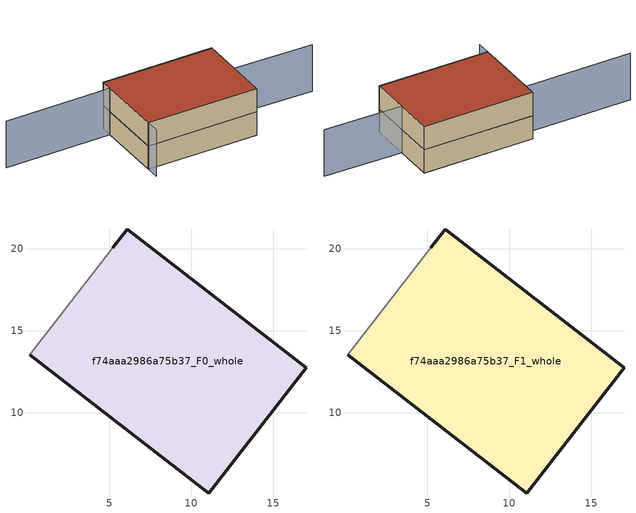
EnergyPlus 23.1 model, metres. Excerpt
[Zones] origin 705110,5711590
f74aaa2986a75b37_F0_whole
 floor ground (EU_floor_Construction): 11.05,5.1 17.01,12.75 6.1,21.19 5.21,20.07 0.15,13.54 z0
 wall outside (EU_wall_Construction): 5.21,20.07 6.1,21.19 17.01,12.75 11.05,5.1 0.15,13.54 z0:3
 wall adiabatic (EU_wall_Construction): 0.15,13.54 5.21,20.07 z0:3
f74aaa2986a75b37_F1_whole
 floor to f74aaa2986a75b37_F0_whole (EU_floor_Construction): 11.05,5.1 17.01,12.75 6.1,21.19 5.21,20.07 0.15,13.54 z3
 wall outside (EU_wall_Construction): 5.21,20.07 6.1,21.19 17.01,12.75 11.05,5.1 0.15,13.54 z3:6
 wall adiabatic (EU_wall_Construction): 0.15,13.54 5.21,20.07 z3:6
 roof outside (EU_roof_Construction): 17.01,12.75 11.05,5.1 0.15,13.54 5.21,20.07 6.1,21.19 z6
shading: 14.02,8.91 21.6,2.8 / -5.24,28.14 5.21,20.07 / 5.21,20.07 -0.82,12.26 z0:6
[Building]
EU S2 Campaign: North Axis=0; Terrain=City; Solar Distribution=FullExterior
[Site:Location]
London: Latitude=51.5; Longitude=-0.5; Time Zone=0; Elevation=25
[SizingPeriod:WeatherFileDays]
AnnualSizingPeriod: Begin Month=1; Begin Day of Month=1; End Month=12; End Day of Month=31; Day of Week for Start Day=Monday; Use Weather File Daylight Saving Period=No; Use Weather File Rain and Snow Indicators=No
[MATERIAL]
EU_InternalMass_Material: Roughness=MediumRough; Thickness=0.1; Conductivity=1; Density=1800; Specific Heat=900; Thermal Absorptance=0.9; Solar Absorptance=0.7; Visible Absorptance=0.7
[MATERIAL:NOMASS] Roughness=MediumRough; Thermal Absorptance=0.9; Solar Absorptance=0.7; Visible Absorptance=0.7
Name | Thermal Resistance
EU_wall_NoMass | 0.635353
EU_roof_NoMass | 0.675062
EU_floor_NoMass | 1.96382
[CONSTRUCTION]
EU_wall_Construction: EU_wall_NoMass
EU_roof_Construction: EU_roof_NoMass
EU_floor_Construction: EU_floor_NoMass
EU_InternalMass_Construction: EU_InternalMass_Material
[ZONE] Type=1; Multiplier=1; Ceiling Height=autocalculate; Floor Area=autocalculate; Part of Total Floor Area=Yes
Name | Volume
f74aaa2986a75b37_F0_whole | 401.298
f74aaa2986a75b37_F1_whole | 401.299
[INTERNALMASS] Construction=EU_InternalMass_Construction; Surface Area=133.747
Name | Zone or ZoneList
f74aaa2986a75b37_F0_whole_EU_InternalMass | f74aaa2986a75b37_F0_whole
f74aaa2986a75b37_F1_whole_EU_InternalMass | f74aaa2986a75b37_F1_whole
[OTHEREQUIPMENT] Fuel Type=Electricity; Design Level Calculation Method=Watts/Area; Power per Zone Floor Area=1; Fraction Latent=0; Fraction Radiant=0; Fraction Lost=0; Carbon Dioxide Generation Rate=0; EndUse Subcategory=EU_Step8_InternalGains
Name | Zone or ZoneList or Space or SpaceList | Schedule
EU_Step8_InternalGain_f74aaa2986a75b37_F0_whole_f000 | f74aaa2986a75b37_F0_whole | EU_Step8_GainSchedule_f74aaa2986a75b37_F0_whole_f000
EU_Step8_InternalGain_f74aaa2986a75b37_F1_whole_f000 | f74aaa2986a75b37_F1_whole | EU_Step8_GainSchedule_f74aaa2986a75b37_F1_whole_f000
[ZONEVENTILATION:DESIGNFLOWRATE] Schedule=EU_AlwaysOn; Design Flow Rate Calculation Method=AirChanges/Hour; Air Changes per Hour=0.555504; Ventilation Type=Natural; Fan Pressure Rise=0; Fan Total Efficiency=1; Constant Term Coefficient=1; Temperature Term Coefficient=0; Velocity Term Coefficient=0; Velocity Squared Term Coefficient=0; Minimum Indoor Temperature=-100; Maximum Indoor Temperature=100; Delta Temperature=-100; Minimum Outdoor Temperature=-100; Maximum Outdoor Temperature=100; Maximum Wind Speed=40
Name | Zone or ZoneList or Space or SpaceList
EU_ConstantAir_f74aaa2986a75b37_F0_whole | f74aaa2986a75b37_F0_whole
EU_ConstantAir_f74aaa2986a75b37_F1_whole | f74aaa2986a75b37_F1_whole
[HVACTEMPLATE:THERMOSTAT] Constant Heating Setpoint=20; Constant Cooling Setpoint=50
EU_HeatOnly_f74aaa2986a75b37_F0_whole; EU_HeatOnly_f74aaa2986a75b37_F1_whole
[HVACTEMPLATE:ZONE:IDEALLOADSAIRSYSTEM] System Availability Schedule=EU_AlwaysOn; Maximum Heating Supply Air Temperature=50; Minimum Cooling Supply Air Temperature=13; Maximum Heating Supply Air Humidity Ratio=0.0156; Minimum Cooling Supply Air Humidity Ratio=0.0077; Heating Limit=NoLimit; Cooling Limit=NoLimit; Heating Availability Schedule=EU_AlwaysOn; Cooling Availability Schedule=EU_CoolingOff; Dehumidification Control Type=ConstantSensibleHeatRatio; Cooling Sensible Heat Ratio=0.7; Dehumidification Setpoint=60; Humidification Control Type=None; Humidification Setpoint=30; Outdoor Air Method=None; Outdoor Air Flow Rate per Person=0.00944; Outdoor Air Flow Rate per Zone Floor Area=0; Outdoor Air Flow Rate per Zone=0; Demand Controlled Ventilation Type=None; Outdoor Air Economizer Type=NoEconomizer; Heat Recovery Type=None; Sensible Heat Recovery Effectiveness=0.7; Latent Heat Recovery Effectiveness=0.65
Name | Template Thermostat
f74aaa2986a75b37_F0_whole | EU_HeatOnly_f74aaa2986a75b37_F0_whole
f74aaa2986a75b37_F1_whole | EU_HeatOnly_f74aaa2986a75b37_F1_whole
[SIZING:ZONE] Zone Cooling Design Supply Air Temperature Input Method=SupplyAirTemperature; Zone Cooling Design Supply Air Temperature=13; Zone Heating Design Supply Air Temperature Input Method=SupplyAirTemperature; Zone Heating Design Supply Air Temperature=50; Zone Cooling Design Supply Air Humidity Ratio=0.008; Zone Heating Design Supply Air Humidity Ratio=0.008; Cooling Design Air Flow Method=DesignDay; Cooling Design Air Flow Rate=0; Cooling Minimum Air Flow per Zone Floor Area=0.000762; Cooling Minimum Air Flow=0; Cooling Minimum Air Flow Fraction=0.2; Heating Design Air Flow Method=DesignDay; Heating Design Air Flow Rate=0; Heating Maximum Air Flow per Zone Floor Area=0.002032; Heating Maximum Air Flow=0.141576; Heating Maximum Air Flow Fraction=0.3; Account for Dedicated Outdoor Air System=No; Dedicated Outdoor Air System Control Strategy=NeutralSupplyAir; Dedicated Outdoor Air Low Setpoint Temperature for Design=autosize; Dedicated Outdoor Air High Setpoint Temperature for Design=autosize; Zone Load Sizing Method=Sensible Load Only No Latent Load; Zone Latent Cooling Design Supply Air Humidity Ratio Input Method=HumidityRatioDifference; Zone Cooling Design Supply Air Humidity Ratio Difference=0.005; Zone Latent Heating Design Supply Air Humidity Ratio Input Method=HumidityRatioDifference; Zone Humidification Design Supply Air Humidity Ratio Difference=0.005
f74aaa2986a75b37_F0_whole; f74aaa2986a75b37_F1_whole
[SCHEDULE:CONSTANT]
Name | Hourly Value
EU_AlwaysOn | 1
EU_CoolingOff | 0
[SCHEDULE:FILE] Column Number=1; Rows to Skip at Top=0; Number of Hours of Data=8760; Column Separator=Comma; Interpolate to Timestep=No; Minutes per Item=60; Adjust Schedule for Daylight Savings=Yes
Name | File
EU_Step8_GainSchedule_f74aaa2986a75b37_F0_whole_f000 | ../../schedules/f74aaa2986a75b37/f74aaa2986a75b37_F0_whole_f000_gain.csv
EU_Step8_GainSchedule_f74aaa2986a75b37_F1_whole_f000 | ../../schedules/f74aaa2986a75b37/f74aaa2986a75b37_F1_whole_f000_gain.csv
